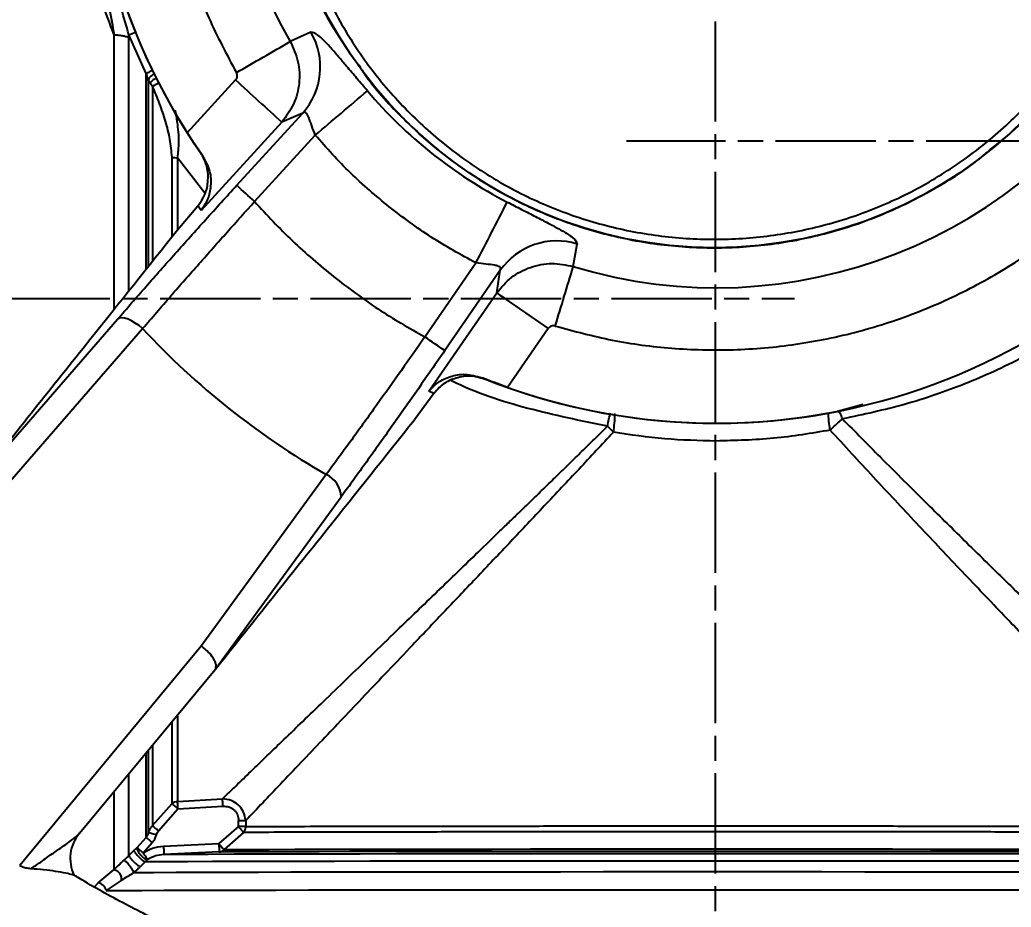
# Model space of a CAD drawing. Header units: millimetres. Extents: x 2379 to 4059, y 879 to 2067.
# Drawn here: x 3005.8 to 3124.4, y 1099.9 to 1206.1 of the extents above; entities that cross this region are included whole.
import ezdxf

# ---------------------------------------------------------------- set-up
doc = ezdxf.new("R2010")
doc.units = ezdxf.units.MM
doc.linetypes.add('AM_ISO08W050', pattern=[18, 12, -1.5, 3, -1.5])
doc.layers.add('AM_5', color=3, linetype='Continuous', lineweight=25)
doc.layers.add('AM_7', color=4, linetype='AM_ISO08W050', lineweight=25)
doc.styles.add('SLDTEXTSTYLE1', font='txt.shx', dxfattribs={"width": 0.7, "bigfont": 'gbcbig.shx'})
doc.dimstyles.new('SLDDIMSTYLE12$0', dxfattribs={"dimtxt": 12, "dimasz": 10, "dimexe": 0, "dimexo": 0.0625, "dimgap": 0.875, "dimtad": 1, "dimdec": 1, "dimlfac": 1.8, "dimrnd": 1e-09, "dimzin": 12, "dimdsep": 46, "dimtxsty": 'SLDTEXTSTYLE1', "dimcen": 0.09, "dimdle": 8.16, "dimclrd": 3, "dimclre": 3, "dimadec": 0, "dimazin": 3, "dimtfac": 1, "dimtdec": 1, "dimtofl": 0, "dimtmove": 0, "dimatfit": 3, "dimfxl": 0, "dimfrac": 2, "dimtolj": 1, "dimlwd": 5, "dimlwe": 5, "dimarcsym": 0})

# ---------------------------------------------------------------- blocks, each defined once
blk = doc.blocks.new('*D41')
at = {"layer": 'AM_5', "color": 3, "lineweight": 5, "transparency": 16777216}
blk.add_line((3044.79, 1231.34), (2894.45, 1231.34), dxfattribs=at)
at = {"layer": 'AM_5', "color": 3, "linetype": 'Continuous', "lineweight": 5, "transparency": 16777216}
for p, q in [((2894.45, 1221.34), (2894.45, 999.72)), ((3024.09, 989.72), (2894.45, 989.72))]:
    blk.add_line(p, q, dxfattribs=at)
at = {"layer": 'AM_5', "color": 3, "transparency": 16777216}
for points in [[(2892.79, 1221.34), (2896.12, 1221.34), (2894.45, 1231.34)], [(2892.79, 999.72), (2896.12, 999.72), (2894.45, 989.72)]]:
    blk.add_solid(points, dxfattribs=at)
at = {"layer": 'Defpoints', "color": 0, "transparency": 16777216}
for p in [(3044.86, 1231.34), (2894.45, 989.72), (3024.15, 989.72)]:
    blk.add_point(p, dxfattribs=at)
at = {"layer": 'AM_5', "color": 0, "transparency": 16777216, "insert": (2887.58, 1063.63), "char_height": 12, "attachment_point": 5, "rotation": 90, "style": 'SLDTEXTSTYLE1'}
blk.add_mtext('\\A1;245', dxfattribs=at)

msp = doc.modelspace()

# ---------------------------------------------------------------- linework, layer by layer
at = {"color": 7, "linetype": 'Continuous', "lineweight": 25}
for p, q in [((3018.815, 1204.006), (3018.814, 1204.335)), ((3020.896, 1199.676), (3018.814, 1204.335)), ((3040.584, 1204.625), (3038.11, 1203.521)), ((3020.896, 1199.646), (3020.896, 1199.676)), ((3020.905, 1199.642), (3020.896, 1199.676)), ((3021.344, 1198.529), (3021.146, 1198.811)), ((3021.645, 1198.145), (3021.344, 1198.529)), ((3025.801, 1192.588), (3031.573, 1198.913)), ((3031.72, 1186.307), (3039.607, 1194.95)), ((3039.607, 1194.95), (3037.103, 1193.883)), ((3037.103, 1193.883), (3027.449, 1183.304)), ((3033.851, 1184.368), (3041.103, 1192.314)), ((3027.4, 1190.165), (3027.624, 1189.858)), ((3027.882, 1185.386), (3024.632, 1189.604)), ((3028.18, 1188.373), (3028.177, 1188.377)), ((3028.292, 1187.62), (3028.18, 1188.373)), ((3024.619, 1180.973), (3027.062, 1183.834)), ((3027.449, 1183.304), (3027.062, 1183.834)), ((3071.979, 1176.586), (3072.458, 1179.276)), ((3054.229, 1168.161), (3060.339, 1177.016)), ((3063.25, 1176.148), (3056.604, 1166.517)), ((3062.813, 1173.436), (3063.25, 1176.148)), ((3054.68, 1161.649), (3062.813, 1173.436)), ((3000.776, 1151.063), (3017.461, 1170.3)), ((3003.796, 1149.996), (3020.453, 1169.158)), ((3068.974, 1169.169), (3064.111, 1162.122)), ((3059.985, 1163.462), (3059.054, 1163.463)), ((3059.99, 1163.46), (3059.985, 1163.462)), ((3061.402, 1163.124), (3059.99, 1163.46)), ((3061.039, 1163.284), (3061.402, 1163.124)), ((3055.301, 1161.375), (3052.972, 1158.237)), ((3055.301, 1161.375), (3054.68, 1161.649)), ((3106.676, 1160.067), (3103.601, 1159.248)), ((3103.601, 1159.248), (3103.601, 1159.248)), ((3076.056, 1157.46), (3076.507, 1157.034)), ((3076.507, 1157.034), (3076.781, 1156.763)), ((3102.72, 1157.009), (3103.03, 1157.312)), ((3042.418, 1151.69), (3027.473, 1131.166)), ((3029.198, 1128.459), (3044.209, 1149.028)), ((3027.473, 1131.166), (3005.761, 1104.88)), ((3012.895, 1108.749), (3029.336, 1128.607)), ((3024.632, 1112.552), (3030.008, 1112.871)), ((3021.645, 1109.663), (3023.977, 1112.296)), ((3022.352, 1109.034), (3024.684, 1111.672)), ((3024.684, 1111.672), (3030.061, 1111.992)), ((3031.925, 1109.559), (3031.924, 1110.264)), ((3032.791, 1110.265), (3032.791, 1109.56)), ((3031.925, 1109.559), (3029.571, 1107.51)), ((3019.795, 1107.032), (3020.896, 1108.262)), ((3032.537, 1108.853), (3030.19, 1106.804)), ((3018.815, 1106.081), (3019.406, 1106.672)), ((3019.406, 1106.672), (3019.795, 1107.032)), ((3020.502, 1106.398), (3021.603, 1107.63)), ((3022.957, 1107.203), (3029.571, 1107.51)), ((3020.518, 1106.375), (3020.502, 1106.398)), ((3021.046, 1105.602), (3020.75, 1105.332)), ((3029.617, 1106.513), (3023.004, 1106.207)), ((3015.14, 1102.823), (3017.047, 1104.418)), ((3020.75, 1105.332), (3020.16, 1104.74)), ((3017.885, 1103.106), (3016.076, 1101.892)), ((3014.679, 1102.346), (3015.14, 1102.823))]:
    msp.add_line(p, q, dxfattribs=at)
at = {"color": 7, "linetype": 'Continuous', "lineweight": 25, "flags": 128}
for points in [[(3017.047, 1171.483), (3017.047, 1174.488), (3017.047, 1179.621), (3017.047, 1184.721), (3017.047, 1189.764), (3017.047, 1194.727), (3017.047, 1199.585), (3017.047, 1204.316)], [(3018.815, 1173.703), (3018.815, 1173.711), (3018.815, 1178.923), (3018.815, 1184.104), (3018.815, 1189.227), (3018.815, 1194.269), (3018.815, 1199.203), (3018.815, 1204.006)], [(3020.896, 1176.317), (3020.896, 1179.909), (3020.896, 1184.961), (3020.896, 1189.951), (3020.896, 1194.854), (3020.896, 1199.646)], [(3021.146, 1176.63), (3021.146, 1179.358), (3021.146, 1184.331), (3021.146, 1189.247), (3021.146, 1194.081), (3021.146, 1198.811)], [(3021.645, 1198.145), (3021.645, 1193.253), (3021.645, 1188.252), (3021.645, 1183.166), (3021.645, 1178.025), (3021.645, 1177.249)], [(3023.977, 1180.188), (3023.977, 1184.745), (3023.977, 1189.677)], [(3024.632, 1189.604), (3024.632, 1184.693), (3024.632, 1180.999)], [(3020.453, 1169.158), (3020.023, 1169.515), (3019.577, 1169.827), (3019.132, 1170.085), (3018.704, 1170.278), (3018.309, 1170.399), (3017.962, 1170.444), (3017.676, 1170.41), (3017.461, 1170.3)], [(3024.632, 1122.799), (3024.632, 1121.154), (3024.632, 1117.986), (3024.632, 1115.113), (3024.632, 1112.552)], [(3023.977, 1112.296), (3023.977, 1114.868), (3023.977, 1117.753), (3023.977, 1120.934), (3023.977, 1122.027)], [(3021.146, 1108.826), (3021.146, 1111.284), (3021.146, 1114.041), (3021.146, 1117.084), (3021.146, 1118.611)], [(3021.645, 1119.206), (3021.645, 1118.281), (3021.645, 1115.097), (3021.645, 1112.22), (3021.645, 1109.663)], [(3020.896, 1108.262), (3020.896, 1110.737), (3020.896, 1113.521), (3020.896, 1116.599), (3020.896, 1118.323)], [(3018.815, 1106.081), (3018.815, 1108.568), (3018.815, 1111.371), (3018.815, 1114.476), (3018.815, 1115.795)], [(3017.047, 1104.418), (3017.047, 1106.723), (3017.047, 1109.337), (3017.047, 1112.249), (3017.047, 1113.655)], [(3022.957, 1107.203), (3022.966, 1107.011), (3022.975, 1106.827), (3022.983, 1106.656), (3022.99, 1106.506), (3022.996, 1106.382), (3023, 1106.288), (3023.003, 1106.229), (3023.004, 1106.207)], [(3030.19, 1106.804), (3032.721, 1106.813), (3035.55, 1106.822), (3038.663, 1106.83), (3042.043, 1106.838), (3045.672, 1106.845), (3049.531, 1106.851), (3053.6, 1106.857), (3057.856, 1106.862), (3062.278, 1106.867), (3066.842, 1106.87), (3071.523, 1106.873), (3076.298, 1106.876), (3081.14, 1106.877), (3086.024, 1106.878), (3090.925, 1106.878), (3095.816, 1106.878), (3100.671, 1106.876), (3105.464, 1106.874), (3110.171, 1106.871), (3114.767, 1106.868), (3119.226, 1106.863), (3123.525, 1106.858), (3127.643, 1106.853)], [(3125.306, 1106.274), (3120.686, 1106.279), (3115.908, 1106.283), (3110.998, 1106.287), (3105.978, 1106.29), (3100.875, 1106.292), (3095.714, 1106.293), (3090.519, 1106.294), (3085.317, 1106.294), (3080.134, 1106.293), (3074.996, 1106.291), (3069.927, 1106.289), (3064.953, 1106.285), (3060.099, 1106.281), (3055.389, 1106.277), (3050.846, 1106.271), (3046.493, 1106.265), (3042.351, 1106.258), (3038.441, 1106.251), (3034.783, 1106.243), (3031.394, 1106.235), (3028.291, 1106.226), (3025.49, 1106.216), (3023.004, 1106.207)], [(3128.017, 1106.562), (3123.86, 1106.568), (3119.519, 1106.573), (3115.016, 1106.577), (3110.376, 1106.581), (3105.624, 1106.584), (3100.783, 1106.586), (3095.881, 1106.588), (3090.943, 1106.588), (3085.995, 1106.588), (3081.063, 1106.587), (3076.173, 1106.586), (3071.352, 1106.583), (3066.625, 1106.58), (3062.017, 1106.576), (3057.552, 1106.572), (3053.255, 1106.567), (3049.147, 1106.561), (3045.25, 1106.554), (3041.586, 1106.547), (3038.173, 1106.539), (3035.03, 1106.531), (3032.173, 1106.523), (3029.617, 1106.513)], [(3126.117, 1105.403), (3121.534, 1105.408), (3116.8, 1105.412), (3111.937, 1105.416), (3106.969, 1105.419), (3101.918, 1105.421), (3096.808, 1105.423), (3091.662, 1105.424), (3086.504, 1105.424), (3081.358, 1105.423), (3076.248, 1105.421), (3071.197, 1105.419), (3066.229, 1105.416), (3061.366, 1105.412), (3056.632, 1105.408), (3052.049, 1105.403), (3047.636, 1105.397), (3043.416, 1105.391), (3039.406, 1105.384), (3035.627, 1105.377), (3032.095, 1105.369), (3028.827, 1105.36), (3025.838, 1105.351), (3023.142, 1105.342), (3020.75, 1105.332)], [(3126.414, 1104.099), (3121.733, 1104.104), (3116.901, 1104.108), (3111.939, 1104.112), (3106.872, 1104.115), (3101.722, 1104.117), (3096.513, 1104.119), (3091.27, 1104.119), (3086.017, 1104.119), (3080.778, 1104.119), (3075.577, 1104.117), (3070.439, 1104.115), (3065.388, 1104.111), (3060.447, 1104.108), (3055.638, 1104.103), (3050.985, 1104.098), (3046.508, 1104.092), (3042.229, 1104.086), (3038.168, 1104.078), (3034.342, 1104.071), (3030.771, 1104.062), (3027.47, 1104.054), (3024.455, 1104.045), (3021.74, 1104.035), (3019.337, 1104.025)], [(3016.076, 1101.892), (3018.079, 1101.902), (3020.402, 1101.912), (3023.033, 1101.922), (3025.961, 1101.931), (3029.173, 1101.94), (3032.654, 1101.948), (3036.388, 1101.956), (3040.359, 1101.963), (3044.549, 1101.97), (3048.939, 1101.976), (3053.51, 1101.982), (3058.24, 1101.986), (3063.109, 1101.991), (3068.095, 1101.994), (3073.175, 1101.997), (3078.326, 1101.998), (3083.526, 1102), (3088.751, 1102), (3093.977, 1102), (3099.181, 1101.999), (3104.34, 1101.997), (3109.43, 1101.994), (3114.429, 1101.991), (3119.314, 1101.987), (3124.063, 1101.982), (3128.655, 1101.977)]]:
    msp.add_lwpolyline(points, dxfattribs=at)
at = {"color": 7, "linetype": 'Continuous', "lineweight": 25}
msp.add_circle((3088.857, 1231.342), 52.5, dxfattribs=at)
for centre, radius, start, end in [((3089.083, 1232.842), 75, 130.5515, 212.46111), ((3089.083, 1232.933), 53.574, 308.26934, 171.50515), ((3089.082, 1232.853), 58.809, 133.09211, 209.9183), ((3089.083, 1232.933), 53.574, 171.50512, 216.90515), ((3089.083, 1232.829), 75, 179.85416, 214.67082), ((3007.777, 1233.627), 31.302, 290.645, 292.15846), ((3033.433, 1200.46), 8.275, 318.25455, 30.22182), ((2353.332, 2381.671), 1362.702, 299.853963, 300.166528), ((3089.083, 1232.854), 58.81, 253.09221, 329.91815), ((3020.499, 1198.586), 1.132, 68.96163, 69.4452), ((3942.269, 2194.461), 1349.252, 227.54871, 227.866183), ((3089.083, 1232.842), 75, 250.55137, 332.45778), ((1940.229, 2496.313), 1706.557, 310.172067, 310.447019), ((3089.083, 1232.917), 54.664, 220.22866, 242.78205), ((2682.677, 800.645), 520.16, 47.53594, 47.85337), ((516.819, 2487.111), 2861.092, 332.748286, 332.912361), ((3070.009, 1171.368), 8.278, 72.79245, 144.73438), ((-853.816, 2363.738), 4101.365, 343.070862, 343.174801), ((3761.984, 2176.323), 1222.547, 235.11742, 235.46867), ((3089.083, 1232.911), 93.672, 222.88982, 240.12065), ((2787.244, 779.964), 471.146, 55.13015, 55.48148), ((3089.083, 1232.83), 75, 248.34145, 281.16149), ((3041.152, 1148.905), 3.059, 2.31011, 65.56225), ((3024.672, 1111.485), 1.067, 92.13356, 130.59749), ((3031.763, 1109.518), 1.021, 319.34999, 340.50208), ((3031.656, 1109.558), 1.135, 340.37219, 0.07572), ((3016.458, 1105.732), 4.668, 139.73951, 205.37948), ((3029.557, 1107.34), 0.828, 274.11758, 319.73569), ((3014.985, 1101.732), 1.102, 8.36733, 81.9514)]:
    msp.add_arc(centre, radius, start, end, dxfattribs=at)
for points, knots in [([(3088.65, 1062.611), (3091.21, 1062.636), (3094.79, 1062.67), (3100.06, 1062.949), (3104.524, 1063.284), (3109.84, 1063.85), (3115.409, 1064.623), (3121.223, 1065.633), (3127.194, 1066.889), (3133.27, 1068.4), (3139.408, 1070.171), (3145.573, 1072.205), (3151.737, 1074.504), (3157.873, 1077.07), (3163.962, 1079.9), (3169.981, 1082.994), (3175.914, 1086.348), (3181.743, 1089.961), (3187.453, 1093.826), (3193.028, 1097.94), (3198.456, 1102.298), (3203.721, 1106.892), (3208.813, 1111.716), (3213.717, 1116.764), (3218.424, 1122.027), (3222.922, 1127.497), (3227.2, 1133.165), (3231.249, 1139.022), (3235.059, 1145.059), (3238.62, 1151.265), (3241.926, 1157.629), (3244.966, 1164.142), (3247.735, 1170.791), (3250.226, 1177.566), (3252.431, 1184.453), (3254.346, 1191.442), (3255.965, 1198.52), (3257.282, 1205.673), (3258.295, 1212.89), (3259, 1220.158), (3259.393, 1227.462), (3259.471, 1234.79), (3259.234, 1242.128), (3258.68, 1249.462), (3257.808, 1256.78), (3256.618, 1264.067), (3255.11, 1271.31), (3253.285, 1278.494), (3251.144, 1285.607), (3248.69, 1292.635), (3245.926, 1299.563), (3242.853, 1306.38), (3239.476, 1313.07), (3235.798, 1319.622), (3231.824, 1326.022), (3227.559, 1332.257), (3223.008, 1338.315), (3218.176, 1344.184), (3213.069, 1349.85), (3207.693, 1355.303), (3202.246, 1360.35), (3196.773, 1365.003), (3191.314, 1369.272), (3185.689, 1373.314), (3179.908, 1377.123), (3173.98, 1380.691), (3167.918, 1384.013), (3161.732, 1387.083), (3155.436, 1389.897), (3149.042, 1392.449), (3142.567, 1394.735), (3136.029, 1396.751), (3129.454, 1398.493), (3122.881, 1399.958), (3116.387, 1401.14), (3110.098, 1402.037), (3104.574, 1402.62), (3099.691, 1402.988), (3094.867, 1403.228), (3088.893, 1403.345), (3083.376, 1403.234), (3078.107, 1402.963), (3073.643, 1402.625), (3068.326, 1402.06), (3062.757, 1401.287), (3056.944, 1400.277), (3050.973, 1399.021), (3044.897, 1397.51), (3038.759, 1395.739), (3032.594, 1393.705), (3026.43, 1391.406), (3020.293, 1388.841), (3014.205, 1386.01), (3008.186, 1382.916), (3002.253, 1379.562), (2996.424, 1375.95), (2990.714, 1372.084), (2985.138, 1367.97), (2979.711, 1363.613), (2974.445, 1359.018), (2969.354, 1354.194), (2964.449, 1349.146), (2959.742, 1343.883), (2955.245, 1338.413), (2950.966, 1332.745), (2946.918, 1326.888), (2943.108, 1320.851), (2939.546, 1314.645), (2936.241, 1308.281), (2933.199, 1301.769), (2930.437, 1295.117), (2928.1, 1288.835), (2926.821, 1284.73), (2926.258, 1282.922)], [0, 0, 0, 0, 0.0102074, 0.014274, 0.021037, 0.0280561, 0.0355867, 0.0434511, 0.0515783, 0.0599113, 0.0684099, 0.0770439, 0.085791, 0.0946336, 0.1035582, 0.112554, 0.1216124, 0.1307262, 0.1398897, 0.1490979, 0.1583469, 0.1676331, 0.1769537, 0.1863062, 0.1956884, 0.2050985, 0.2145348, 0.2239961, 0.233481, 0.2429885, 0.2525178, 0.262068, 0.2716385, 0.2812287, 0.2908382, 0.3004664, 0.3101132, 0.3197782, 0.3294613, 0.3391624, 0.3488814, 0.3586183, 0.3683733, 0.3781464, 0.387938, 0.3977483, 0.4075776, 0.4174265, 0.4272956, 0.4371854, 0.4470968, 0.4570307, 0.4669882, 0.4769704, 0.486979, 0.4970156, 0.5070822, 0.5171812, 0.5273154, 0.5374882, 0.5477037, 0.5569145, 0.5661226, 0.5753266, 0.5845258, 0.5937191, 0.6029052, 0.6120821, 0.6212471, 0.6303962, 0.6395236, 0.6486197, 0.6576679, 0.6666375, 0.6754633, 0.6839789, 0.6919633, 0.6976055, 0.7035012, 0.7112199, 0.7214273, 0.7254939, 0.7322569, 0.739276, 0.7468066, 0.754671, 0.7627982, 0.7711312, 0.7796298, 0.7882638, 0.7970109, 0.8058535, 0.8147781, 0.8237739, 0.8328323, 0.8419461, 0.8511096, 0.8603178, 0.8695668, 0.878853, 0.8881736, 0.8975261, 0.9069083, 0.9163184, 0.9257547, 0.935216, 0.9447009, 0.9542084, 0.9637377, 0.9732879, 0.9828584, 0.9924486, 1, 1, 1, 1]), ([(2980.499, 1129.018), (2979.538, 1130.019), (2977.049, 1132.611), (2973.267, 1137.024), (2969.136, 1142.227), (2965.235, 1147.632), (2961.565, 1153.219), (2958.139, 1158.98), (2954.965, 1164.904), (2952.051, 1170.979), (2949.406, 1177.194), (2947.038, 1183.536), (2944.954, 1189.993), (2943.159, 1196.552), (2941.659, 1203.201), (2940.46, 1209.925), (2939.566, 1216.71), (2938.98, 1223.544), (2938.707, 1230.412), (2938.748, 1237.299), (2939.105, 1244.192), (2939.78, 1251.076), (2940.774, 1257.936), (2942.085, 1264.758), (2943.714, 1271.527), (2945.66, 1278.229), (2947.92, 1284.849), (2950.492, 1291.372), (2953.373, 1297.785), (2956.559, 1304.073), (2960.047, 1310.221), (2963.832, 1316.217), (2967.908, 1322.046), (2972.271, 1327.695), (2976.915, 1333.151), (2981.834, 1338.4), (2986.843, 1343.257), (2991.898, 1347.728), (2996.957, 1351.826), (3002.183, 1355.703), (3007.577, 1359.333), (3012.053, 1362.131), (3014.778, 1363.627), (3015.604, 1364.081)], [0, 0, 0, 0, 0.0151775, 0.0393292, 0.0635604, 0.0878663, 0.1122429, 0.1366868, 0.161195, 0.1857649, 0.2103945, 0.2350819, 0.2598255, 0.2846241, 0.3094766, 0.3343824, 0.3593409, 0.3843518, 0.409415, 0.4345306, 0.4596989, 0.4849206, 0.5101965, 0.5355275, 0.5609152, 0.5863611, 0.6118672, 0.6374358, 0.6630699, 0.6887726, 0.714548, 0.7404006, 0.7663359, 0.7923603, 0.8184816, 0.8447092, 0.8710544, 0.8948026, 0.918543, 0.942272, 0.9659875, 0.9896862, 1, 1, 1, 1]), ([(3014.897, 1247.827), (3014.894, 1247.772), (3014.888, 1247.66), (3014.868, 1247.416), (3014.838, 1247.108), (3014.798, 1246.724), (3014.747, 1246.26), (3014.687, 1245.709), (3014.618, 1245.084), (3014.533, 1244.301), (3014.423, 1243.231), (3014.282, 1241.724), (3014.131, 1239.832), (3013.995, 1237.63), (3013.892, 1235.088), (3013.852, 1232.222), (3013.896, 1229.223), (3014.018, 1226.364), (3014.201, 1223.662), (3014.434, 1221.089), (3014.713, 1218.588), (3015.025, 1216.193), (3015.403, 1213.653), (3015.883, 1210.786), (3016.461, 1207.614), (3016.856, 1205.39), (3017.047, 1204.316)], [0, 0, 0, 0, 0.0257976, 0.0525021, 0.0801114, 0.1086272, 0.1380565, 0.1683988, 0.199647, 0.2289254, 0.270324, 0.3238538, 0.3815482, 0.4374253, 0.4959393, 0.5596207, 0.6187306, 0.6691438, 0.7133369, 0.7562168, 0.7942673, 0.8305957, 0.8651667, 0.9070886, 0.9551301, 1, 1, 1, 1]), ([(3017.047, 1204.316), (3016.537, 1205.662), (3015.506, 1208.382), (3014.325, 1212.372), (3013.38, 1216.297), (3012.74, 1219.786), (3012.309, 1222.922), (3012.039, 1225.665), (3011.879, 1228.29), (3011.811, 1230.803), (3011.824, 1233.111), (3011.902, 1235.299), (3012.025, 1237.303), (3012.186, 1239.136), (3012.372, 1240.847), (3012.569, 1242.387), (3012.766, 1243.746), (3012.941, 1244.871), (3013.09, 1245.798), (3013.209, 1246.544), (3013.255, 1246.88), (3013.278, 1247.043)], [0, 0, 0, 0, 0.061871, 0.1250645, 0.1864714, 0.2501378, 0.2985674, 0.3490617, 0.3985754, 0.4478077, 0.5000979, 0.5463983, 0.5979911, 0.6485796, 0.6949368, 0.750549, 0.802481, 0.8511011, 0.9012638, 0.9521004, 1, 1, 1, 1]), ([(3023.573, 1242.624), (3023.289, 1240.19), (3022.718, 1235.304), (3022.902, 1227.886), (3023.858, 1220.502), (3025.665, 1213.279), (3028.203, 1206.306), (3030.519, 1201.965), (3031.673, 1199.803)], [0, 0, 0, 0, 0.1654437, 0.332195, 0.5, 0.6677943, 0.834551, 1, 1, 1, 1]), ([(2918.78, 1234.103), (2918.764, 1233.11), (2918.708, 1229.672), (2918.944, 1223.782), (2919.483, 1216.448), (2920.359, 1209.13), (2921.549, 1201.843), (2923.057, 1194.601), (2924.882, 1187.416), (2927.022, 1180.303), (2929.476, 1173.276), (2932.241, 1166.347), (2935.314, 1159.531), (2938.691, 1152.84), (2942.369, 1146.288), (2946.342, 1139.888), (2950.607, 1133.653), (2955.158, 1127.595), (2959.99, 1121.726), (2965.097, 1116.06), (2970.474, 1110.608), (2975.921, 1105.56), (2981.394, 1100.908), (2986.852, 1096.638), (2992.477, 1092.596), (2998.259, 1088.787), (3004.186, 1085.219), (3010.249, 1081.897), (3016.434, 1078.827), (3022.731, 1076.014), (3029.125, 1073.462), (3035.6, 1071.176), (3042.138, 1069.159), (3048.712, 1067.417), (3055.285, 1065.952), (3061.779, 1064.77), (3068.069, 1063.873), (3073.592, 1063.289), (3078.475, 1062.924), (3083.299, 1062.676), (3086.714, 1062.634), (3088.65, 1062.611)], [0, 0, 0, 0, 0.0110977, 0.0384563, 0.065866, 0.0933273, 0.120841, 0.1484084, 0.1760305, 0.2037091, 0.231446, 0.2592434, 0.2871039, 0.3150305, 0.3430267, 0.3710966, 0.3992451, 0.4274777, 0.4558012, 0.4842235, 0.512754, 0.5414043, 0.5672369, 0.5930617, 0.6188752, 0.6446752, 0.6704587, 0.6962218, 0.7219592, 0.7476632, 0.7733229, 0.7989215, 0.8244321, 0.8498086, 0.8749648, 0.8997175, 0.9236002, 0.9459932, 0.9618174, 0.9783523, 1, 1, 1, 1]), ([(3018.814, 1204.335), (3018.509, 1205.363), (3017.895, 1207.436), (3017.126, 1210.414), (3016.345, 1213.819), (3015.811, 1216.428), (3015.585, 1217.969), (3015.555, 1218.171)], [0, 0, 0, 0, 0.2086078, 0.4204927, 0.6329881, 0.9518433, 1, 1, 1, 1]), ([(3047.348, 1197.612), (3046.928, 1198.11), (3046.078, 1199.117), (3045.182, 1200.181), (3044.613, 1200.856), (3044.279, 1201.251), (3043.655, 1201.983), (3042.858, 1202.894), (3042.036, 1203.757), (3041.161, 1204.554), (3040.814, 1204.597), (3040.584, 1204.625)], [0, 0, 0, 0, 0.1235463, 0.2500747, 0.2792914, 0.3122334, 0.3634887, 0.4998737, 0.6231492, 0.7493974, 1, 1, 1, 1]), ([(3038.11, 1203.521), (3038.473, 1202.73), (3039.198, 1201.147), (3039.284, 1198.511), (3038.653, 1195.957), (3037.62, 1194.574), (3037.103, 1193.883)], [0, 0, 0, 0, 0.250367, 0.5005248, 0.7501034, 1, 1, 1, 1]), ([(3046.266, 1200.781), (3046.574, 1200.308), (3048.133, 1197.916), (3051.665, 1194.13), (3056.796, 1189.557), (3062.535, 1185.739), (3068.708, 1182.691), (3075.23, 1180.478), (3081.985, 1179.134), (3088.857, 1178.684), (3095.73, 1179.133), (3102.482, 1180.48), (3109.013, 1182.682), (3115.154, 1185.77), (3119.592, 1188.55), (3121.759, 1190.498), (3122.223, 1190.915)], [0, 0, 0, 0, 0.019687, 0.0995672, 0.1794473, 0.2593274, 0.3392075, 0.4190876, 0.4989678, 0.5788479, 0.658728, 0.7386081, 0.8184882, 0.8983683, 0.9782485, 1, 1, 1, 1]), ([(3020.896, 1199.676), (3020.962, 1199.716), (3021.093, 1199.796), (3021.353, 1199.935), (3021.555, 1200.036), (3021.658, 1200.083), (3021.672, 1200.089)], [0, 0, 0, 0, 0.3222981, 0.6435165, 0.9486834, 1, 1, 1, 1]), ([(3021.146, 1198.811), (3021.132, 1198.852), (3021.101, 1198.947), (3021.017, 1199.231), (3020.953, 1199.468), (3020.905, 1199.642)], [0, 0, 0, 0, 0.1694804, 0.3880482, 1, 1, 1, 1]), ([(3021.146, 1198.811), (3021.166, 1198.907), (3021.207, 1199.099), (3021.408, 1199.367), (3021.669, 1199.56), (3021.867, 1199.664), (3021.965, 1199.681), (3021.968, 1199.681)], [0, 0, 0, 0, 0.2608226, 0.5230424, 0.7711913, 0.9942166, 1, 1, 1, 1]), ([(3031.573, 1198.913), (3031.622, 1198.977), (3031.719, 1199.105), (3031.78, 1199.34), (3031.773, 1199.584), (3031.706, 1199.73), (3031.673, 1199.803)], [0, 0, 0, 0, 0.25014976, 0.49937147, 0.74925843, 1, 1, 1, 1]), ([(3069.819, 1169.466), (3072.083, 1168.853), (3076.661, 1167.614), (3083.807, 1166.689), (3091.174, 1166.494), (3098.663, 1167.153), (3106.135, 1168.683), (3113.418, 1171.077), (3120.376, 1174.294), (3126.884, 1178.273), (3132.81, 1182.899), (3138.064, 1188.067), (3142.658, 1193.617), (3145.16, 1197.647), (3146.398, 1199.64)], [0, 0, 0, 0, 0.079193, 0.1601594, 0.2427828, 0.3278545, 0.4136411, 0.5, 0.5863536, 0.6721403, 0.7572171, 0.8398354, 0.9208043, 1, 1, 1, 1]), ([(3022.094, 1199.117), (3022.062, 1199.103), (3021.933, 1199.049), (3021.717, 1198.912), (3021.478, 1198.721), (3021.389, 1198.593), (3021.344, 1198.529)], [0, 0, 0, 0, 0.0960601, 0.387253, 0.6940749, 1, 1, 1, 1]), ([(3022.431, 1198.547), (3022.404, 1198.536), (3022.291, 1198.486), (3022.086, 1198.386), (3021.836, 1198.257), (3021.709, 1198.183), (3021.645, 1198.145)], [0, 0, 0, 0, 0.0910511, 0.3846369, 0.6920356, 1, 1, 1, 1]), ([(3023.977, 1189.677), (3023.913, 1190.392), (3023.782, 1191.837), (3023.196, 1193.981), (3022.522, 1196.104), (3021.937, 1197.466), (3021.645, 1198.145)], [0, 0, 0, 0, 0.2460614, 0.4971042, 0.7491953, 1, 1, 1, 1]), ([(3024.632, 1189.604), (3024.711, 1190.223), (3024.891, 1191.64), (3024.701, 1193.247), (3024.555, 1194.237), (3024.522, 1194.441), (3024.512, 1194.497), (3024.473, 1194.73), (3024.428, 1194.993), (3024.364, 1195.248), (3024.354, 1195.29)], [0, 0, 0, 0, 0.32889461, 0.75252794, 0.83190616, 0.85305145, 0.86080138, 0.86184105, 0.97703581, 1, 1, 1, 1]), ([(3041.103, 1192.314), (3040.963, 1192.696), (3040.687, 1193.449), (3040.404, 1194.293), (3040.175, 1194.776), (3039.998, 1195.004), (3039.804, 1195.079), (3039.674, 1194.994), (3039.607, 1194.95)], [0, 0, 0, 0, 0.2616178, 0.5161546, 0.6376198, 0.7555299, 0.8740541, 1, 1, 1, 1]), ([(3027.624, 1189.858), (3027.149, 1190.548), (3026.542, 1191.43), (3025.934, 1192.38), (3025.801, 1192.588)], [0, 0, 0, 0, 0.7808488, 1, 1, 1, 1]), ([(3233.38, 1190.883), (3233.079, 1189.821), (3232.143, 1186.516), (3230.236, 1181.065), (3227.678, 1174.537), (3224.793, 1168.126), (3221.608, 1161.838), (3218.119, 1155.689), (3214.335, 1149.693), (3210.258, 1143.864), (3205.895, 1138.215), (3201.251, 1132.759), (3196.332, 1127.51), (3191.323, 1122.654), (3186.268, 1118.182), (3181.21, 1114.084), (3175.982, 1110.21), (3170.594, 1106.568), (3165.058, 1103.165), (3159.386, 1100.007), (3153.589, 1097.1), (3147.681, 1094.449), (3141.677, 1092.06), (3135.595, 1089.937), (3129.455, 1088.085), (3123.288, 1086.507), (3117.144, 1085.208), (3111.135, 1084.196), (3105.568, 1083.485), (3100.723, 1083.039), (3096.253, 1082.762), (3092.348, 1082.624), (3089.749, 1082.614), (3088.701, 1082.611)], [0, 0, 0, 0, 0.0170783, 0.0531439, 0.089298, 0.1255445, 0.1618882, 0.1983346, 0.2348901, 0.2715626, 0.3083611, 0.3452967, 0.3823824, 0.4196345, 0.4532144, 0.4867833, 0.5203362, 0.5538698, 0.5873798, 0.6208602, 0.654303, 0.6876965, 0.7210233, 0.7542563, 0.7873511, 0.8202281, 0.8527303, 0.8844984, 0.9144909, 0.939551, 0.9597807, 0.9837802, 1, 1, 1, 1]), ([(3154.591, 1191.757), (3153.601, 1190.297), (3151.601, 1187.348), (3148.211, 1183.207), (3143.957, 1178.662), (3138.709, 1173.978), (3132.429, 1169.432), (3125.793, 1165.576), (3118.853, 1162.431), (3111.657, 1159.933), (3106.687, 1158.873), (3104.198, 1158.342)], [0, 0, 0, 0, 0.0810679, 0.1637641, 0.2484006, 0.3731554, 0.4979796, 0.6226942, 0.7483588, 0.8739858, 1, 1, 1, 1]), ([(3028.177, 1188.377), (3028.038, 1188.847), (3027.85, 1189.478), (3027.492, 1190.025), (3027.4, 1190.165)], [0, 0, 0, 0, 0.744992, 1, 1, 1, 1]), ([(3027.624, 1189.858), (3027.953, 1189.24), (3028.61, 1188.005), (3028.659, 1186.197), (3028.302, 1184.586), (3027.734, 1183.732), (3027.449, 1183.304)], [0, 0, 0, 0, 0.2499493, 0.4997481, 0.749457, 1, 1, 1, 1]), ([(3027.062, 1183.834), (3027.492, 1184.465), (3028.248, 1185.574), (3028.278, 1187.004), (3028.292, 1187.62)], [0, 0, 0, 0, 0.5693211, 1, 1, 1, 1]), ([(3017.461, 1170.3), (3018.577, 1171.581), (3020.808, 1174.144), (3024.35, 1178.142), (3027.992, 1182.209), (3030.475, 1184.938), (3031.72, 1186.307)], [0, 0, 0, 0, 0.2492462, 0.4987214, 0.7485201, 1, 1, 1, 1]), ([(3020.453, 1169.158), (3021.567, 1170.451), (3023.754, 1172.988), (3027.163, 1176.874), (3030.521, 1180.662), (3032.756, 1183.149), (3033.851, 1184.368)], [0, 0, 0, 0, 0.2645644, 0.5194287, 0.7645782, 1, 1, 1, 1]), ([(3064.081, 1184.305), (3064.66, 1184.008), (3065.833, 1183.406), (3067.495, 1182.556), (3069.008, 1181.777), (3070.277, 1181.095), (3071.276, 1180.503), (3072.254, 1179.826), (3072.377, 1179.496), (3072.458, 1179.276)], [0, 0, 0, 0, 0.12352326, 0.25015071, 0.37478047, 0.50021232, 0.62352336, 0.74971254, 1, 1, 1, 1]), ([(3000.89, 1151.229), (3005.307, 1156.765), (3013.193, 1166.651), (3021.127, 1176.597), (3024.619, 1180.973)], [0, 0, 0, 0, 0.5600004, 1, 1, 1, 1]), ([(3063.25, 1176.148), (3063.277, 1176.223), (3063.33, 1176.369), (3063.213, 1176.541), (3062.951, 1176.664), (3062.428, 1176.779), (3061.541, 1176.865), (3060.744, 1176.965), (3060.339, 1177.016)], [0, 0, 0, 0, 0.1251651, 0.2440023, 0.362149, 0.4834229, 0.7377951, 1, 1, 1, 1]), ([(3062.813, 1173.436), (3063.368, 1174.092), (3064.48, 1175.407), (3066.82, 1176.598), (3069.412, 1177.112), (3071.122, 1176.762), (3071.979, 1176.586)], [0, 0, 0, 0, 0.248705, 0.4981896, 0.7483774, 1, 1, 1, 1]), ([(3069.819, 1169.466), (3069.74, 1169.482), (3069.583, 1169.515), (3069.344, 1169.466), (3069.128, 1169.354), (3069.026, 1169.23), (3068.974, 1169.169)], [0, 0, 0, 0, 0.25074163, 0.50062857, 0.74985022, 1, 1, 1, 1]), ([(3054.229, 1168.161), (3053.288, 1166.82), (3051.368, 1164.083), (3048.431, 1159.959), (3045.41, 1155.765), (3043.427, 1153.065), (3042.418, 1151.69)], [0, 0, 0, 0, 0.2354209, 0.48057, 0.7354347, 1, 1, 1, 1]), ([(3056.604, 1166.517), (3055.551, 1164.995), (3053.45, 1161.963), (3050.306, 1157.5), (3047.205, 1153.151), (3045.207, 1150.402), (3044.209, 1149.028)], [0, 0, 0, 0, 0.2514799, 0.5012785, 0.7507527, 1, 1, 1, 1]), ([(3054.68, 1161.649), (3055.034, 1162.021), (3055.741, 1162.765), (3057.233, 1163.473), (3059.009, 1163.83), (3060.362, 1163.466), (3061.039, 1163.284)], [0, 0, 0, 0, 0.2505535, 0.5002592, 0.7500542, 1, 1, 1, 1]), ([(3059.054, 1163.463), (3058.467, 1163.35), (3057.294, 1163.124), (3056.062, 1162.284), (3055.507, 1161.621), (3055.301, 1161.375)], [0, 0, 0, 0, 0.3869803, 0.7723493, 1, 1, 1, 1]), ([(3076.056, 1157.46), (3072.876, 1158.12), (3066.53, 1159.439), (3060.259, 1161.454), (3057.324, 1162.944), (3057.274, 1162.969)], [0, 0, 0, 0, 0.4968488, 0.9914439, 1, 1, 1, 1]), ([(3064.111, 1162.122), (3063.278, 1162.425), (3062.212, 1162.813), (3061.25, 1163.199), (3061.039, 1163.284)], [0, 0, 0, 0, 0.7808049, 1, 1, 1, 1]), ([(3076.056, 1157.46), (3076.117, 1157.765), (3076.244, 1158.393), (3076.366, 1158.848), (3076.429, 1159.082)], [0, 0, 0, 0, 0.4857374, 1, 1, 1, 1]), ([(3076.781, 1156.763), (3076.83, 1157.121), (3076.933, 1157.864), (3076.976, 1158.666), (3076.94, 1158.936), (3076.932, 1158.994)], [0, 0, 0, 0, 0.4219411, 0.8761108, 1, 1, 1, 1]), ([(3102.72, 1157.009), (3102.667, 1157.364), (3102.557, 1158.095), (3102.505, 1158.826), (3102.533, 1159.049), (3102.533, 1159.052)], [0, 0, 0, 0, 0.4817677, 0.9935156, 1, 1, 1, 1]), ([(3104.198, 1158.342), (3104.103, 1158.583), (3103.949, 1158.972), (3103.76, 1159.232), (3103.688, 1159.331)], [0, 0, 0, 0, 0.6176862, 1, 1, 1, 1]), ([(3029.336, 1128.607), (3033.735, 1134.122), (3041.591, 1143.969), (3049.495, 1153.877), (3052.972, 1158.237)], [0, 0, 0, 0, 0.5600002, 1, 1, 1, 1]), ([(3103.03, 1157.312), (3103.042, 1157.324), (3103.24, 1157.512), (3103.644, 1157.884), (3104.01, 1158.186), (3104.198, 1158.342)], [0, 0, 0, 0, 0.0311618, 0.5026162, 1, 1, 1, 1]), ([(3104.198, 1158.342), (3105.705, 1156.815), (3109.1, 1153.378), (3114.067, 1148.434), (3119.179, 1143.388), (3123.97, 1138.691), (3128.683, 1134.097), (3132.857, 1130.047), (3136.497, 1126.525), (3139.697, 1123.437), (3142.692, 1120.553), (3145.862, 1117.506), (3149.016, 1114.48), (3152.061, 1111.563), (3153.614, 1110.076), (3154.388, 1109.336)], [0, 0, 0, 0, 0.07572611, 0.17055636, 0.25052947, 0.33654179, 0.4190948, 0.50093292, 0.56530663, 0.62621083, 0.69022754, 0.75126363, 0.83512466, 0.91786775, 1, 1, 1, 1]), ([(3030.008, 1112.871), (3030.544, 1113.388), (3031.632, 1114.439), (3033.412, 1116.157), (3035.331, 1118.009), (3037.399, 1120.005), (3039.666, 1122.194), (3042.155, 1124.595), (3044.886, 1127.229), (3047.817, 1130.058), (3050.625, 1132.769), (3053.274, 1135.326), (3055.687, 1137.657), (3058.143, 1140.029), (3060.646, 1142.45), (3062.722, 1144.46), (3064.384, 1146.07), (3065.599, 1147.247), (3066.874, 1148.484), (3068.208, 1149.781), (3069.297, 1150.84), (3070.139, 1151.66), (3070.73, 1152.236), (3071.377, 1152.867), (3072.077, 1153.551), (3073.002, 1154.456), (3074.02, 1155.455), (3075, 1156.419), (3075.605, 1157.015), (3075.919, 1157.325), (3076.02, 1157.424), (3076.056, 1157.46)], [0, 0, 0, 0, 0.046815, 0.0951103, 0.144924, 0.1962908, 0.2492415, 0.3076599, 0.3687368, 0.4324948, 0.4989523, 0.5474914, 0.5980276, 0.6477144, 0.6969811, 0.7488148, 0.7716581, 0.7956054, 0.8206552, 0.8468061, 0.8740566, 0.8845335, 0.8960667, 0.9086554, 0.922299, 0.9369964, 0.9626405, 0.9816845, 0.994136, 0.9978912, 1, 1, 1, 1]), ([(3076.781, 1156.763), (3075.409, 1155.288), (3072.647, 1152.318), (3068.548, 1147.962), (3064.423, 1143.592), (3060.378, 1139.318), (3056.459, 1135.185), (3052.953, 1131.488), (3049.821, 1128.19), (3047.026, 1125.248), (3044.411, 1122.495), (3040.98, 1118.883), (3036.94, 1114.635), (3034.139, 1111.685), (3032.791, 1110.265)], [0, 0, 0, 0, 0.0838137, 0.1688192, 0.2514311, 0.3390822, 0.4223802, 0.5013551, 0.5674319, 0.6310507, 0.6922419, 0.7510397, 0.8801277, 1, 1, 1, 1]), ([(3089.083, 1155.699), (3087.02, 1155.745), (3082.869, 1155.836), (3078.819, 1156.453), (3076.781, 1156.763)], [0, 0, 0, 0, 0.4968173, 1, 1, 1, 1]), ([(3102.72, 1157.009), (3100.475, 1156.628), (3095.999, 1155.868), (3091.384, 1155.756), (3089.083, 1155.699)], [0, 0, 0, 0, 0.5013366, 1, 1, 1, 1]), ([(3147.925, 1109.549), (3147.319, 1110.171), (3146.086, 1111.436), (3143.961, 1113.62), (3141.599, 1116.05), (3139.257, 1118.462), (3137.009, 1120.783), (3134.904, 1122.961), (3132.669, 1125.276), (3130.306, 1127.729), (3127.171, 1130.991), (3123.147, 1135.196), (3118.203, 1140.391), (3113.078, 1145.822), (3107.9, 1151.359), (3104.446, 1155.126), (3102.72, 1157.009)], [0, 0, 0, 0, 0.0587619, 0.1195893, 0.1826048, 0.2479184, 0.2950662, 0.3436664, 0.3937468, 0.445333, 0.4984481, 0.5944053, 0.6958661, 0.7979742, 0.8989913, 1, 1, 1, 1]), ([(3029.198, 1128.459), (3029.234, 1128.612), (3029.29, 1128.846), (3029.133, 1129.293), (3028.868, 1129.786), (3028.397, 1130.372), (3027.883, 1130.844), (3027.593, 1131.076), (3027.504, 1131.143), (3027.473, 1131.166)], [0, 0, 0, 0, 0.23899542, 0.36783236, 0.49967813, 0.74897246, 0.92468056, 0.97394084, 1, 1, 1, 1]), ([(3029.336, 1128.607), (3029.312, 1128.578), (3029.263, 1128.517), (3029.213, 1128.459), (3029.193, 1128.442), (3029.192, 1128.446), (3029.197, 1128.456), (3029.198, 1128.459)], [0, 0, 0, 0, 0.33257121, 0.68796459, 0.83138137, 0.94978396, 1, 1, 1, 1]), ([(3032.79, 1110.265), (3032.724, 1110.634), (3032.596, 1111.34), (3031.936, 1112.189), (3031.047, 1112.754), (3030.364, 1112.831), (3030.008, 1112.871)], [0, 0, 0, 0, 0.2663901, 0.5098892, 0.7453095, 1, 1, 1, 1]), ([(3030.061, 1111.992), (3030.056, 1112.08), (3030.045, 1112.259), (3030.03, 1112.509), (3030.017, 1112.726), (3030.011, 1112.823), (3030.008, 1112.871)], [0, 0, 0, 0, 0.2454989, 0.5000768, 0.7546143, 1, 1, 1, 1]), ([(3023.977, 1112.296), (3024.008, 1112.268), (3024.073, 1112.211), (3024.242, 1112.062), (3024.45, 1111.878), (3024.604, 1111.743), (3024.684, 1111.672)], [0, 0, 0, 0, 0.2436742, 0.4995317, 0.7402218, 1, 1, 1, 1]), ([(3024.684, 1111.672), (3024.679, 1111.76), (3024.668, 1111.939), (3024.653, 1112.191), (3024.64, 1112.408), (3024.635, 1112.505), (3024.632, 1112.552)], [0, 0, 0, 0, 0.24542425, 0.50000216, 0.75894625, 1, 1, 1, 1]), ([(3030.061, 1111.992), (3030.305, 1111.985), (3030.671, 1111.974), (3031.115, 1111.778), (3031.405, 1111.568), (3031.638, 1111.297), (3031.867, 1110.87), (3031.902, 1110.507), (3031.924, 1110.264)], [0, 0, 0, 0, 0.2521275, 0.3779391, 0.5007289, 0.6233866, 0.7488517, 1, 1, 1, 1]), ([(3021.146, 1108.826), (3021.209, 1108.993), (3021.325, 1109.301), (3021.544, 1109.549), (3021.645, 1109.663)], [0, 0, 0, 0, 0.5425488, 1, 1, 1, 1]), ([(3022.352, 1109.034), (3022.278, 1109.099), (3022.126, 1109.234), (3021.916, 1109.421), (3021.741, 1109.577), (3021.677, 1109.635), (3021.645, 1109.663)], [0, 0, 0, 0, 0.238008, 0.4918756, 0.7501051, 1, 1, 1, 1]), ([(3022.102, 1108.565), (3022.131, 1108.652), (3022.186, 1108.823), (3022.297, 1108.964), (3022.352, 1109.034)], [0, 0, 0, 0, 0.5061903, 1, 1, 1, 1]), ([(3032.537, 1108.853), (3032.509, 1108.885), (3032.452, 1108.951), (3032.303, 1109.123), (3032.122, 1109.331), (3031.989, 1109.484), (3031.925, 1109.559)], [0, 0, 0, 0, 0.2438677, 0.4995477, 0.7554703, 1, 1, 1, 1]), ([(3007.076, 1104.504), (3007.474, 1104.772), (3008.344, 1105.357), (3009.619, 1106.285), (3010.986, 1107.231), (3012.212, 1108.072), (3012.695, 1108.551), (3012.895, 1108.749)], [0, 0, 0, 0, 0.1731069, 0.3790677, 0.5833991, 0.8278545, 1, 1, 1, 1]), ([(3020.896, 1108.262), (3020.948, 1108.342), (3021.062, 1108.517), (3021.116, 1108.717), (3021.146, 1108.826)], [0, 0, 0, 0, 0.4552726, 1, 1, 1, 1]), ([(3020.896, 1108.262), (3020.925, 1108.236), (3020.987, 1108.181), (3021.156, 1108.029), (3021.368, 1107.84), (3021.526, 1107.699), (3021.603, 1107.63)], [0, 0, 0, 0, 0.2380919, 0.4920716, 0.750311, 1, 1, 1, 1]), ([(3022.102, 1108.565), (3021.99, 1108.595), (3021.759, 1108.658), (3021.453, 1108.741), (3021.226, 1108.803), (3021.172, 1108.818), (3021.146, 1108.826)], [0, 0, 0, 0, 0.24175178, 0.499999, 0.75824676, 1, 1, 1, 1]), ([(3021.603, 1107.63), (3021.708, 1107.764), (3021.93, 1108.046), (3022.043, 1108.387), (3022.102, 1108.565)], [0, 0, 0, 0, 0.4756659, 1, 1, 1, 1]), ([(3148.191, 1108.842), (3146.826, 1108.848), (3144.096, 1108.859), (3138.688, 1108.874), (3132.441, 1108.888), (3125.369, 1108.9), (3117.631, 1108.909), (3109.363, 1108.916), (3100.719, 1108.921), (3091.86, 1108.923), (3082.949, 1108.922), (3074.152, 1108.919), (3065.631, 1108.914), (3057.546, 1108.906), (3050.04, 1108.895), (3043.277, 1108.883), (3037.287, 1108.869), (3034.12, 1108.858), (3032.537, 1108.853)], [0, 0, 0, 0, 0.0625, 0.125, 0.1875, 0.25, 0.3125001, 0.3750001, 0.4375001, 0.5000001, 0.5625001, 0.6250001, 0.6875001, 0.75, 0.8125, 0.875, 0.9375, 1, 1, 1, 1]), ([(3019.406, 1106.672), (3019.426, 1106.629), (3019.467, 1106.542), (3019.614, 1106.344), (3019.798, 1106.13), (3020.001, 1105.919), (3020.213, 1105.717), (3020.426, 1105.534), (3020.623, 1105.389), (3020.708, 1105.351), (3020.751, 1105.332)], [0, 0, 0, 0, 0.131037, 0.2621403, 0.3866575, 0.4997396, 0.6131643, 0.7379157, 0.8690833, 1, 1, 1, 1]), ([(3019.795, 1107.032), (3019.797, 1106.975), (3019.801, 1106.862), (3019.894, 1106.63), (3020.04, 1106.378), (3020.173, 1106.215), (3020.239, 1106.134)], [0, 0, 0, 0, 0.25, 0.5, 0.75, 1, 1, 1, 1]), ([(3019.795, 1107.032), (3019.825, 1107.005), (3019.887, 1106.949), (3020.059, 1106.795), (3020.271, 1106.605), (3020.426, 1106.466), (3020.502, 1106.398)], [0, 0, 0, 0, 0.2437891, 0.4999948, 0.7562033, 1, 1, 1, 1]), ([(3020.502, 1106.398), (3020.869, 1106.611), (3021.63, 1107.051), (3022.505, 1107.151), (3022.957, 1107.203)], [0, 0, 0, 0, 0.4826701, 1, 1, 1, 1]), ([(3029.571, 1107.51), (3029.637, 1107.435), (3029.771, 1107.282), (3029.954, 1107.073), (3030.105, 1106.9), (3030.162, 1106.836), (3030.19, 1106.804)], [0, 0, 0, 0, 0.2440869, 0.5, 0.7559131, 1, 1, 1, 1]), ([(3029.571, 1107.51), (3029.577, 1107.386), (3029.586, 1107.196), (3029.596, 1106.966), (3029.603, 1106.808), (3029.609, 1106.68), (3029.615, 1106.554), (3029.616, 1106.529), (3029.617, 1106.513)], [0, 0, 0, 0, 0.2398808, 0.3686825, 0.5001064, 0.6315148, 0.7602719, 1, 1, 1, 1]), ([(3017.047, 1104.418), (3017.211, 1104.576), (3017.465, 1104.822), (3017.866, 1105.204), (3018.117, 1105.427), (3018.226, 1105.524)], [0, 0, 0, 0, 0.5074093, 0.7858085, 1, 1, 1, 1]), ([(3018.226, 1105.524), (3018.33, 1105.616), (3018.526, 1105.789), (3018.723, 1105.987), (3018.815, 1106.081)], [0, 0, 0, 0, 0.5295864, 1, 1, 1, 1]), ([(3018.226, 1105.524), (3018.276, 1105.498), (3018.377, 1105.445), (3018.569, 1105.276), (3018.762, 1105.07), (3018.939, 1104.847), (3019.096, 1104.617), (3019.228, 1104.387), (3019.321, 1104.171), (3019.332, 1104.074), (3019.337, 1104.025)], [0, 0, 0, 0, 0.1310483, 0.2625369, 0.3881864, 0.5032326, 0.6148558, 0.7377661, 0.8681392, 1, 1, 1, 1]), ([(3018.815, 1106.081), (3018.835, 1106.038), (3018.875, 1105.951), (3019.023, 1105.753), (3019.207, 1105.539), (3019.41, 1105.327), (3019.622, 1105.125), (3019.836, 1104.943), (3020.032, 1104.798), (3020.117, 1104.759), (3020.16, 1104.74)], [0, 0, 0, 0, 0.1309207, 0.2620469, 0.3867059, 0.5, 0.6132942, 0.7379531, 0.8690793, 1, 1, 1, 1]), ([(3020.239, 1106.134), (3020.311, 1106.057), (3020.453, 1105.905), (3020.678, 1105.733), (3020.888, 1105.619), (3020.993, 1105.608), (3021.046, 1105.602)], [0, 0, 0, 0, 0.25, 0.5, 0.75, 1, 1, 1, 1]), ([(3021.046, 1105.602), (3021.026, 1105.631), (3020.986, 1105.69), (3020.862, 1105.871), (3020.701, 1106.107), (3020.578, 1106.286), (3020.518, 1106.375)], [0, 0, 0, 0, 0.2352392, 0.4885379, 0.7480169, 1, 1, 1, 1]), ([(3023.004, 1106.207), (3022.656, 1106.17), (3021.964, 1106.098), (3021.351, 1105.767), (3021.046, 1105.602)], [0, 0, 0, 0, 0.5026251, 1, 1, 1, 1]), ([(3007.076, 1104.504), (3006.88, 1104.523), (3006.527, 1104.558), (3006.064, 1104.702), (3005.835, 1104.837), (3005.761, 1104.88)], [0, 0, 0, 0, 0.4614557, 0.826888, 1, 1, 1, 1]), ([(3012.24, 1103.731), (3012.24, 1103.731), (3012.249, 1103.728), (3012.048, 1103.793), (3011.269, 1103.981), (3010.056, 1104.195), (3008.637, 1104.38), (3007.595, 1104.463), (3007.077, 1104.504)], [0, 0, 0, 0, 0.0052274, 0.1258242, 0.3272801, 0.5489619, 0.7757262, 1, 1, 1, 1]), ([(3017.047, 1104.418), (3017.115, 1104.396), (3017.251, 1104.352), (3017.442, 1104.226), (3017.609, 1104.066), (3017.74, 1103.885), (3017.832, 1103.695), (3017.889, 1103.502), (3017.914, 1103.301), (3017.895, 1103.172), (3017.885, 1103.106)], [0, 0, 0, 0, 0.13250076, 0.26622331, 0.39744304, 0.52283186, 0.63990496, 0.75186647, 0.87216701, 1, 1, 1, 1]), ([(3020.16, 1104.74), (3020.032, 1104.617), (3019.767, 1104.362), (3019.484, 1104.14), (3019.337, 1104.025)], [0, 0, 0, 0, 0.4845227, 1, 1, 1, 1]), ([(3088.701, 1082.611), (3086.3, 1082.648), (3082.941, 1082.7), (3077.999, 1083.004), (3073.809, 1083.361), (3068.822, 1083.952), (3063.601, 1084.752), (3058.155, 1085.789), (3052.567, 1087.073), (3046.888, 1088.612), (3041.16, 1090.41), (3035.416, 1092.47), (3029.686, 1094.795), (3023.991, 1097.378), (3018.371, 1100.246), (3014.448, 1102.378), (3012.445, 1103.62), (3012.245, 1103.744)], [0, 0, 0, 0, 0.089708, 0.1255093, 0.1850415, 0.2468399, 0.3131505, 0.3824082, 0.4539863, 0.5273844, 0.6022463, 0.6783085, 0.7553722, 0.8332846, 0.9119262, 0.9912022, 1, 1, 1, 1]), ([(3019.337, 1104.025), (3019.105, 1103.868), (3018.534, 1103.483), (3018.127, 1103.246), (3017.885, 1103.106)], [0, 0, 0, 0, 0.4080088, 1, 1, 1, 1])]:
    msp.add_open_spline(points, degree=3, knots=knots, dxfattribs=at)
for points in [[(3037.357, 1231.344), (3037.442, 1229.097), (3037.612, 1224.603), (3038.98, 1217.977), (3041.138, 1211.58), (3044.13, 1205.521), (3047.882, 1199.903), (3052.337, 1194.824), (3057.416, 1190.37), (3063.033, 1186.616), (3069.092, 1183.628), (3075.49, 1181.457), (3082.116, 1180.139), (3088.857, 1179.697), (3095.598, 1180.139), (3102.224, 1181.457), (3108.622, 1183.628), (3114.681, 1186.616), (3120.298, 1190.37), (3125.377, 1194.824), (3129.832, 1199.903), (3133.584, 1205.521), (3136.576, 1211.58), (3138.734, 1217.977), (3140.102, 1224.603), (3140.272, 1229.097), (3140.357, 1231.344)], [(3017.047, 1204.316), (3017.211, 1204.312), (3017.538, 1204.304), (3018.009, 1204.241), (3018.448, 1204.144), (3018.693, 1204.052), (3018.815, 1204.006)], [(3049.966, 1183.716), (3048.383, 1185.04), (3045.216, 1187.687), (3042.474, 1190.772), (3041.103, 1192.314)], [(3023.977, 1189.677), (3024.073, 1189.657), (3024.264, 1189.618), (3024.509, 1189.609), (3024.632, 1189.604)], [(3033.851, 1184.368), (3035.328, 1182.76), (3038.283, 1179.545), (3041.639, 1176.752), (3043.317, 1175.355)], [(3060.339, 1177.016), (3058.528, 1178.005), (3054.905, 1179.982), (3051.612, 1182.471), (3049.966, 1183.716)], [(3043.317, 1175.355), (3045.056, 1174.035), (3048.532, 1171.393), (3052.33, 1169.239), (3054.229, 1168.161)], [(3031.924, 1110.264), (3032.012, 1110.264), (3032.186, 1110.264), (3032.43, 1110.264), (3032.643, 1110.265), (3032.741, 1110.265), (3032.791, 1110.265)], [(3032.791, 1109.56), (3032.741, 1109.559), (3032.643, 1109.559), (3032.43, 1109.559), (3032.187, 1109.559), (3032.012, 1109.559), (3031.925, 1109.559)], [(3032.791, 1109.56), (3034.367, 1109.565), (3037.519, 1109.576), (3043.482, 1109.59), (3050.215, 1109.602), (3057.688, 1109.612), (3065.736, 1109.62), (3074.219, 1109.626), (3082.977, 1109.629), (3091.847, 1109.629), (3100.667, 1109.627), (3109.272, 1109.623), (3117.503, 1109.616), (3125.206, 1109.606), (3132.246, 1109.595), (3138.466, 1109.581), (3143.849, 1109.566), (3146.567, 1109.555), (3147.925, 1109.549)]]:
    msp.add_open_spline(points, degree=3, dxfattribs=at)
at = {"layer": 'AM_7'}
for p, q in [((3089.005, 1013.927), (3089.005, 1371.475)), ((3288.183, 1191.576), (3078.359, 1191.576)), ((2968.537, 1172.775), (3098.453, 1172.775))]:
    msp.add_line(p, q, dxfattribs=at)

# ---------------------------------------------------------------- dimensions: what is measured, and where the dimension line sits
at = {"layer": 'AM_5'}
dim = msp.add_linear_dim(base=(2894.454, 989.716), p1=(3044.855, 1231.342), p2=(3024.148, 989.716), angle=90, text='245', dimstyle='SLDDIMSTYLE12$0', override={"dimlfac": 1}, dxfattribs=at)
dim.commit()
dim.dimension.update_dxf_attribs({"geometry": '*D41', "text_midpoint": (2894.454, 1063.629), "dimtype": 160})

doc.saveas('drawing.dxf')
